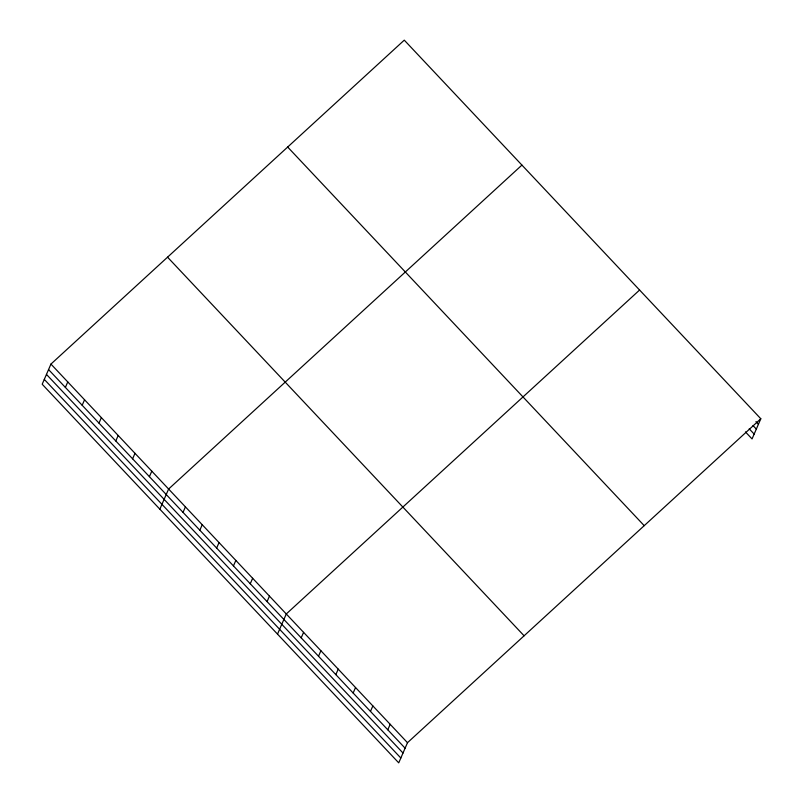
<?xml version="1.0" encoding="UTF-8"?>
<svg xmlns="http://www.w3.org/2000/svg" width="803" height="803" viewBox="0 0 803 803"><rect width="100%" height="100%" fill="white"/><g stroke="black" fill="none" stroke-linecap="round" stroke-linejoin="round"><path stroke-width="1.2" d="M50.95 364.08L42.188 384.236L398.73 762.85L407.492 742.695L760.812 418.764L404.27 40.15L50.95 364.08L407.492 742.695M65.374 387.417L67.763 381.927M82.177 405.264L84.566 399.774M98.99 423.111L101.379 417.63M115.793 440.967L118.182 435.477M132.605 458.814L134.994 453.324M149.418 476.661L151.797 471.17M159.847 509.182L168.61 489.027L521.93 165.097M183.034 512.364L185.413 506.874M199.837 530.211L202.226 524.72M216.649 548.058L219.038 542.567M233.452 565.904L235.841 560.414M250.265 583.751L252.654 578.27M267.078 601.608L269.457 596.117M277.507 634.119L286.269 613.964L639.59 290.034M301.195 637.843L303.584 632.352M318.52 656.232L320.899 650.741M335.835 674.62L338.224 669.13M353.149 693.009L355.538 687.529M370.474 711.398L372.853 705.917M387.789 729.797L390.178 724.306M760.812 418.764L752.05 438.92L745.455 431.914M755.954 421.625L758.423 424.255M753.023 425.59L756.326 429.093M749.209 428.822L754.158 434.082M287.675 147.049L644.217 525.664M167.546 257.181L524.088 635.795M48.561 369.571L405.103 748.185M46.464 374.409L403.006 753.023M44.295 379.397L400.827 758.012"/></g></svg>
